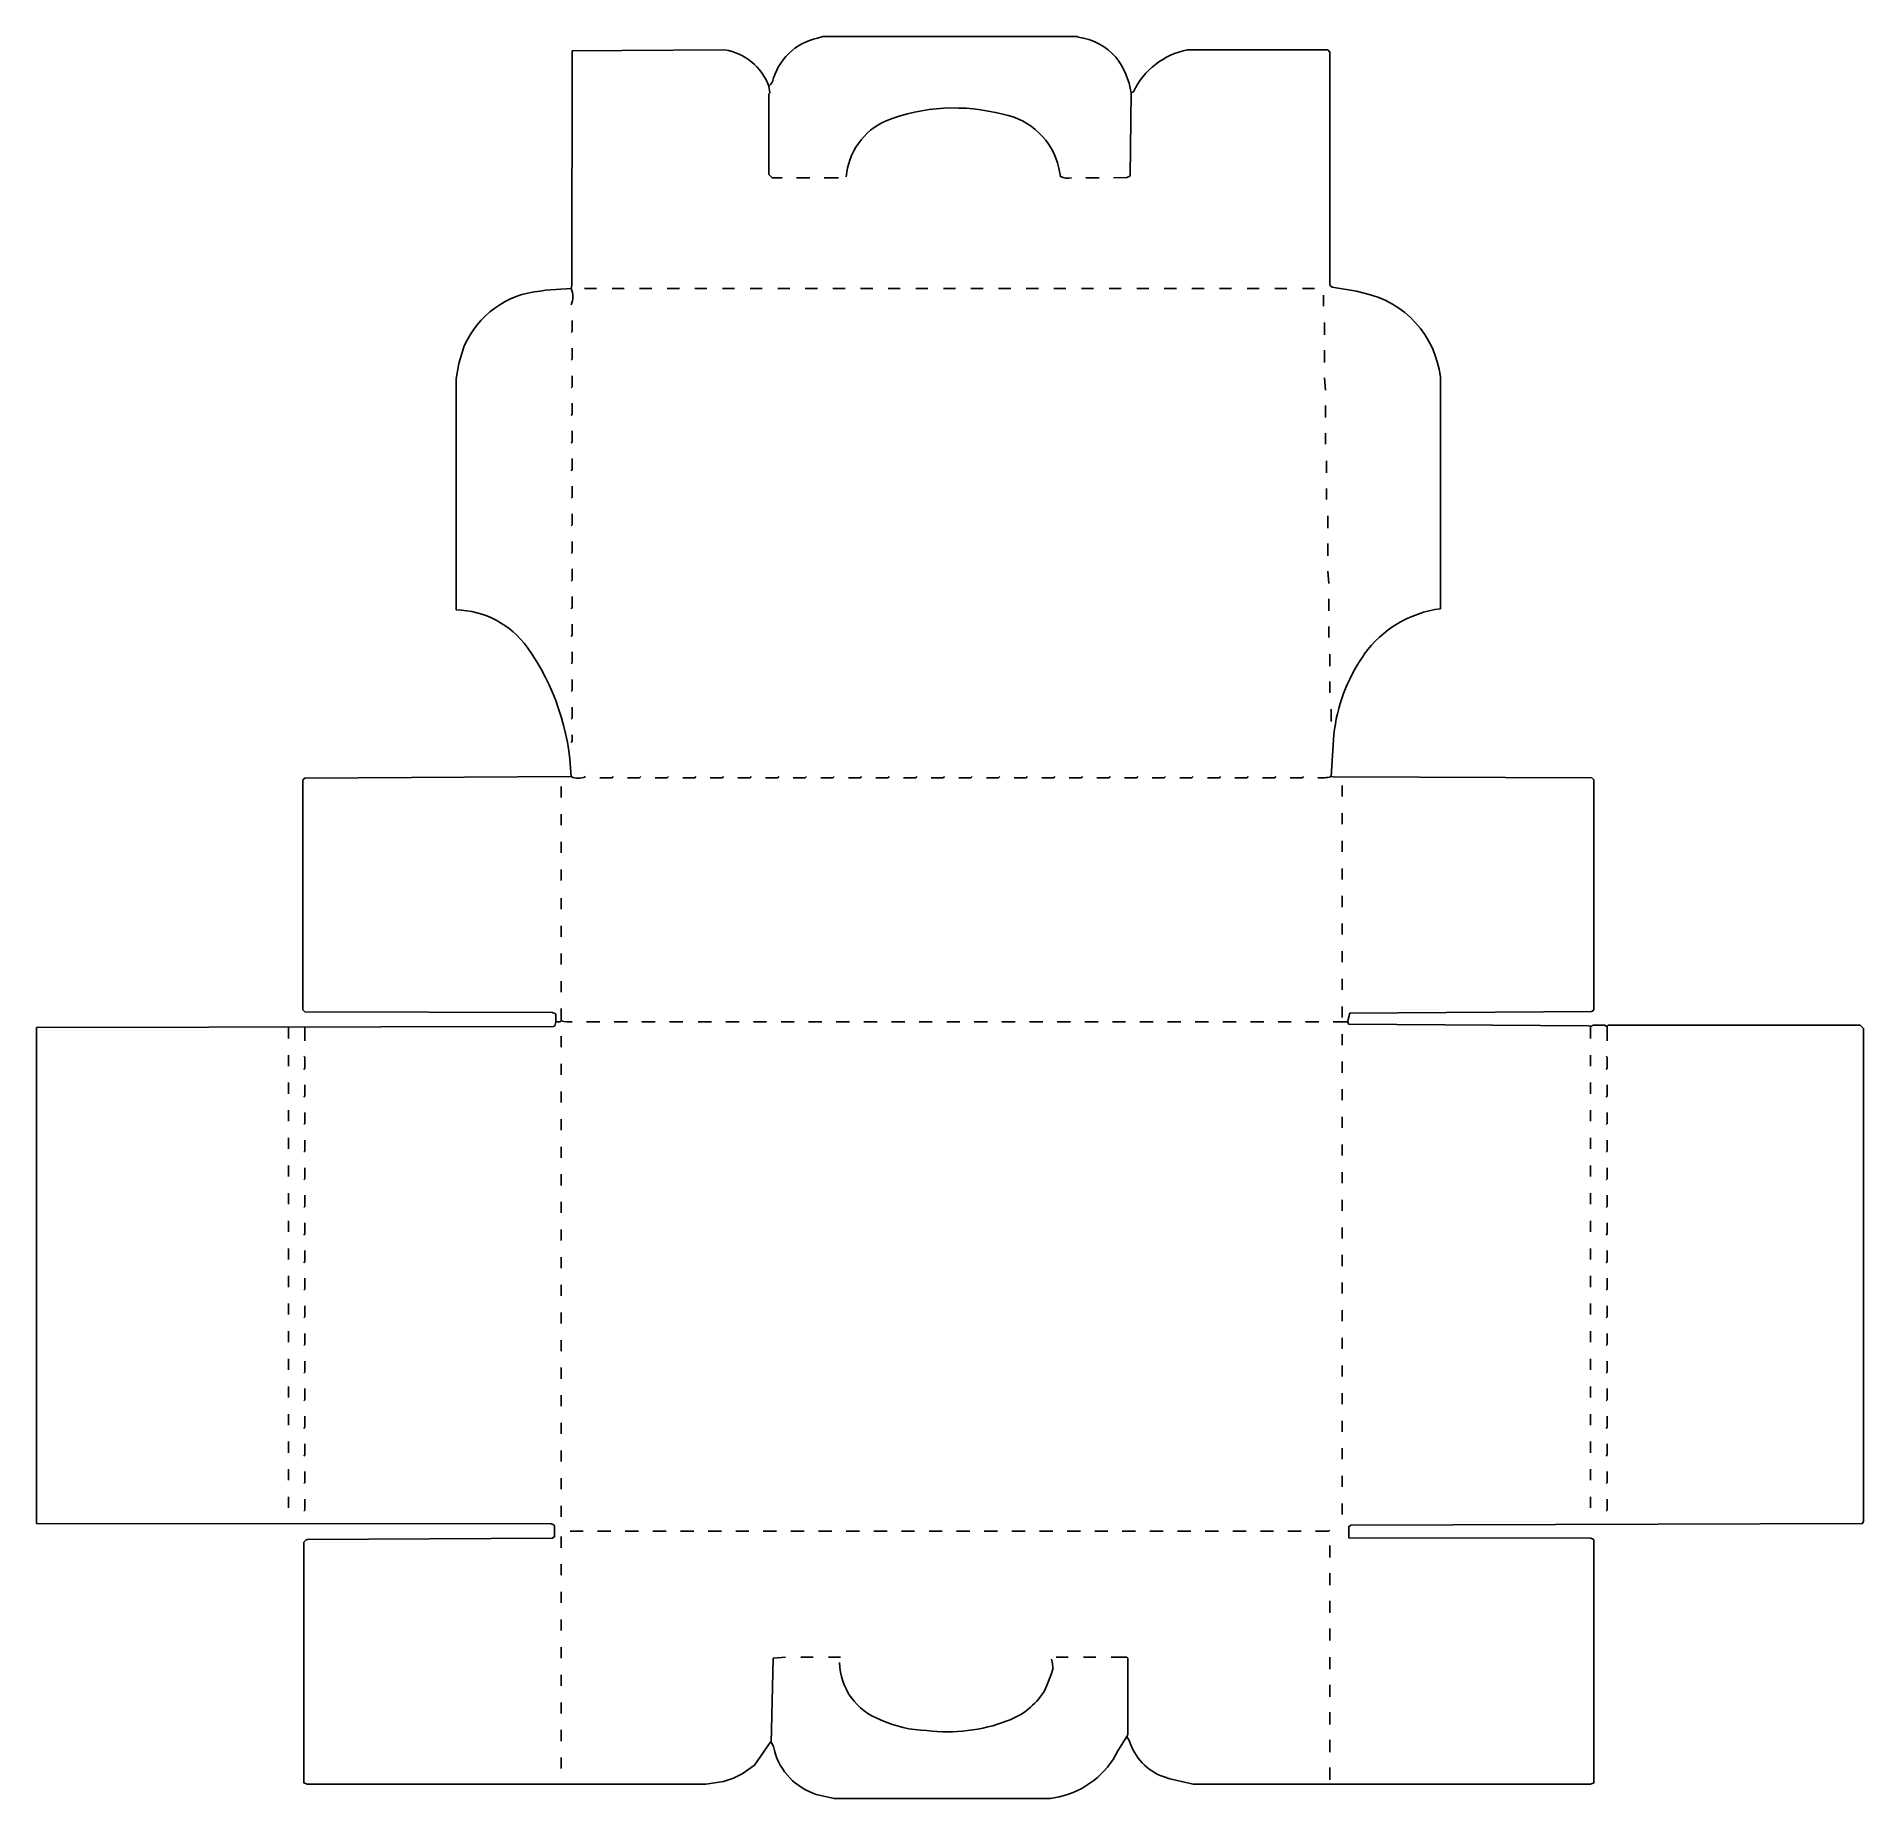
# Model space of a CAD drawing. Extents: x 85 to 1739, y 82 to 1677.
import ezdxf

# ---------------------------------------------------------------- set-up
doc = ezdxf.new("R2010")
doc.units = 0
doc.layers.get('0').update_dxf_attribs({"linetype": 'CONTINUOUS'})

msp = doc.modelspace()

# ---------------------------------------------------------------- linework, layer by layer
at = {"color": 250, "linetype": 'CONTINUOUS'}
for points in [[(1060, 1549), (1071.964706, 1549.458824, 0.163793), (1075, 1551), (1076, 1626, 0.124969), (1062.243902, 1658.195122, 0.184567), (1028.076923, 1676.384615), (1027, 1677), (797, 1677), (792.076923, 1675.615385, 0.28382), (751.2, 1635.9, -0.097026), (748, 1632)], [(569, 1434, 0.212214), (569, 1449), (569.502358, 1452.002336), (570, 1664), (614.989372, 1664.488899), (708, 1665, -0.270727), (748, 1632), (749, 1626), (748, 1625), (748, 1552), (751, 1549), (760, 1549)], [(1257, 1007), (1259.647059, 1045.088235, -0.128873), (1286, 1116), (1287, 1118, -0.204516), (1356, 1159), (1356, 1369, 0.318115), (1286.9, 1444.7), (1279.923077, 1446.615385), (1258, 1450), (1256, 1452), (1256, 1663), (1254, 1665), (1127, 1665, 0.237463), (1078, 1627), (1076, 1626)], [(1022, 1549, -0.171373), (1011.941176, 1550.235294), (1010.560976, 1557.95122, 0.301395), (959.911765, 1606.647059, 0.158053), (854.1, 1600.8, 0.272625), (818, 1550)], [(569, 1007, 0.146313), (529.243902, 1124.195122, 0.234479), (465, 1158), (465, 1367), (467.405405, 1380.932432), (470.3, 1390.9), (472.3, 1396.9, -0.274492), (541.067568, 1446.594595), (545.932432, 1447.405405), (569, 1449)], [(582, 1007, -0.21558), (569, 1007), (328.002083, 1005.502101), (326, 1004), (326, 796), (328, 794), (551.997788, 793.502232, -0.176472), (555, 792), (555, 785), (554.2, 781.4), (553.1, 780.7), (85, 780), (85, 331), (550.998932, 330.501073, -0.176842), (554, 329), (554, 319), (551.997768, 317.497748), (330.002232, 316.502252, 0.113654), (327, 314), (327, 96), (330, 95), (691, 95), (706.932432, 97.405405), (715.9, 100.3), (723.9, 104.2), (735, 112), (749.1, 132.8), (750, 133)], [(1072, 138), (1074.6, 133.8, 0.235197), (1104.9, 101.8), (1110.9, 99.7), (1132, 95), (1492, 95), (1495, 96), (1495, 316, 0.215936), (1491.997738, 317.502283), (1273, 318), (1273, 328), (1275.001075, 329.50108), (1737.99568, 330.999981), (1739, 333), (1739, 779), (1736, 782), (1508, 782), (1507, 781), (1506.1, 781.2), (1505, 782), (1494, 782), (1493, 781), (1489.997717, 781.502304), (1273.009216, 782.999915), (1272, 785), (1272.2, 785.9), (1274, 793), (1492.997727, 794.497707), (1495, 796), (1495, 1004), (1493, 1006), (1258.9, 1006.7), (1257, 1007, -0.08251), (1245, 1006)], [(555, 785), (559, 785), (560, 786, 0.075231), (570, 785)], [(763, 210), (752, 209), (750.507809, 144.007572), (750, 133), (752.2, 129.1, 0.262919), (787.9, 86.8), (790.9, 85.7), (807, 82), (1003, 82), (1010.946154, 83.430769, 0.224119), (1064, 125), (1072, 138), (1073, 140), (1073, 209), (1072, 210), (1058, 210)], [(812, 205, 0.308842), (849.1, 153.2, 0.1014), (890.955446, 143.554455, 0.122277), (963.9, 152.2, 0.16575), (997.2, 178.9), (998.8, 182.1), (1003.615385, 194.076923), (1005, 199, 0.064594), (1004, 208)]]:
    msp.add_lwpolyline(points, format="xyb", dxfattribs=at)
for points in [[(773, 1549), (785, 1549)], [(798, 1549), (811, 1549)], [(1035, 1549), (1047, 1549)], [(581, 1449), (592, 1449)], [(606, 1449), (617, 1449)], [(631, 1449), (642, 1449)], [(656, 1449), (667, 1449)], [(681, 1449), (692, 1449)], [(706, 1449), (717, 1449)], [(731, 1449), (742, 1449)], [(756, 1449), (767, 1449)], [(781, 1449), (792, 1449)], [(806, 1449), (817, 1449)], [(831, 1449), (842, 1449)], [(856, 1449), (867, 1449)], [(881, 1449), (892, 1449)], [(906, 1449), (917, 1449)], [(931, 1449), (942, 1449)], [(956, 1449), (967, 1449)], [(981, 1449), (992, 1449)], [(1006, 1449), (1017, 1449)], [(1031, 1449), (1042, 1449)], [(1056, 1449), (1067, 1449)], [(1081, 1449), (1092, 1449)], [(1106, 1449), (1117, 1449)], [(1131, 1449), (1142, 1449)], [(1156, 1449), (1167, 1449)], [(1181, 1449), (1192, 1449)], [(1206, 1449), (1217, 1449)], [(1231, 1449), (1242, 1449)], [(1250, 1433), (1250, 1443)], [(1251, 1382), (1251, 1393)], [(1252, 1332), (1252, 1343)], [(1252, 1308), (1252, 1318)], [(1253, 1282), (1253, 1293)], [(1253, 1258), (1253, 1268)], [(1254, 1207), (1254, 1218)], [(1255, 1157), (1255, 1168)], [(1255, 1133), (1255, 1143)], [(1256, 1083), (1256, 1093)], [(560, 988), (560, 998)], [(1267, 989), (1267, 999)], [(560, 963), (560, 973)], [(1267, 964), (1267, 974)], [(560, 938), (560, 948)], [(1267, 939), (1267, 949)], [(560, 913), (560, 923)], [(1267, 914), (1267, 924)], [(560, 887), (560, 897)], [(1267, 889), (1267, 899)], [(560, 862), (560, 872)], [(1267, 864), (1267, 874)], [(560, 837), (560, 847)], [(1267, 839), (1267, 849)], [(560, 812), (560, 822)], [(1267, 814), (1267, 824)], [(560, 786), (560, 797)], [(1267, 789), (1267, 799)], [(313, 770), (313, 780)], [(583, 785), (595, 785)], [(608, 785), (620, 785)], [(633, 785), (645, 785)], [(658, 785), (670, 785)], [(684, 785), (696, 785)], [(709, 785), (721, 785)], [(734, 785), (746, 785)], [(759, 785), (771, 785)], [(784, 785), (796, 785)], [(809, 785), (821, 785)], [(834, 785), (846, 785)], [(859, 785), (871, 785)], [(884, 785), (896, 785)], [(909, 785), (921, 785)], [(934, 785), (946, 785)], [(959, 785), (971, 785)], [(984, 785), (996, 785)], [(1009, 785), (1021, 785)], [(1034, 785), (1046, 785)], [(1059, 785), (1071, 785)], [(1084, 785), (1096, 785)], [(1109, 785), (1121, 785)], [(1134, 785), (1146, 785)], [(1159, 785), (1171, 785)], [(1184, 785), (1196, 785)], [(1209, 785), (1221, 785)], [(1234, 785), (1246, 785)], [(1259, 785), (1272, 785)], [(1492, 770), (1492, 781)], [(560, 762), (560, 772)], [(1267, 764), (1267, 774)], [(313, 745), (313, 755)], [(560, 737), (560, 747)], [(1267, 739), (1267, 749)], [(1492, 745), (1492, 755)], [(313, 720), (313, 730)], [(1492, 720), (1492, 730)], [(560, 712), (560, 722)], [(1267, 714), (1267, 724)], [(313, 695), (313, 705)], [(560, 687), (560, 697)], [(1267, 689), (1267, 699)], [(1492, 695), (1492, 705)], [(313, 670), (313, 680)], [(1492, 670), (1492, 680)], [(560, 662), (560, 672)], [(1267, 664), (1267, 674)], [(313, 645), (313, 655)], [(560, 637), (560, 647)], [(1267, 639), (1267, 649)], [(1492, 645), (1492, 655)], [(313, 620), (313, 630)], [(1492, 620), (1492, 630)], [(560, 612), (560, 622)], [(1267, 614), (1267, 624)], [(313, 595), (313, 605)], [(560, 587), (560, 597)], [(1267, 589), (1267, 599)], [(1492, 595), (1492, 605)], [(313, 570), (313, 580)], [(1492, 570), (1492, 580)], [(560, 562), (560, 572)], [(1267, 564), (1267, 574)], [(313, 545), (313, 555)], [(560, 537), (560, 547)], [(1267, 539), (1267, 549)], [(1492, 545), (1492, 555)], [(313, 520), (313, 530)], [(1492, 520), (1492, 530)], [(560, 512), (560, 522)], [(1267, 514), (1267, 524)], [(313, 495), (313, 505)], [(560, 487), (560, 497)], [(1267, 489), (1267, 499)], [(1492, 495), (1492, 505)], [(313, 470), (313, 480)], [(1492, 470), (1492, 480)], [(560, 462), (560, 472)], [(1267, 464), (1267, 474)], [(313, 445), (313, 455)], [(560, 437), (560, 447)], [(1267, 439), (1267, 449)], [(1492, 445), (1492, 455)], [(313, 420), (313, 430)], [(560, 412), (560, 422)], [(1267, 414), (1267, 424)], [(1492, 420), (1492, 430)], [(313, 395), (313, 405)], [(560, 387), (560, 397)], [(1267, 389), (1267, 399)], [(1492, 395), (1492, 405)], [(313, 370), (313, 380)], [(560, 362), (560, 372)], [(1267, 364), (1267, 374)], [(1492, 370), (1492, 380)], [(313, 345), (313, 355)], [(1267, 339), (1267, 349)], [(1492, 345), (1492, 355)], [(560, 337), (560, 347)], [(560, 309), (560, 319)], [(568, 324), (580, 324)], [(593, 324), (605, 324)], [(618, 324), (630, 324)], [(643, 324), (655, 324)], [(668, 324), (680, 324)], [(693, 324), (705, 324)], [(718, 324), (730, 324)], [(743, 324), (755, 324)], [(768, 324), (780, 324)], [(793, 324), (805, 324)], [(818, 324), (830, 324)], [(843, 324), (855, 324)], [(868, 324), (880, 324)], [(893, 324), (905, 324)], [(918, 324), (930, 324)], [(943, 324), (955, 324)], [(968, 324), (980, 324)], [(993, 324), (1005, 324)], [(1018, 324), (1030, 324)], [(1043, 324), (1055, 324)], [(1068, 324), (1080, 324)], [(1093, 324), (1105, 324)], [(1118, 324), (1130, 324)], [(1143, 324), (1155, 324)], [(1168, 324), (1180, 324)], [(1193, 324), (1205, 324)], [(1218, 324), (1230, 324)], [(1243, 324), (1255, 324), (1256, 325)], [(1256, 300), (1256, 311)], [(560, 284), (560, 294)], [(1256, 275), (1256, 286)], [(560, 259), (560, 269)], [(1256, 250), (1256, 261)], [(560, 234), (560, 244)], [(1256, 225), (1256, 236)], [(560, 209), (560, 219)], [(777, 210), (788, 210)], [(802, 210), (813, 210)], [(1008, 210), (1019, 210)], [(1033, 210), (1044, 210)], [(1256, 199), (1256, 210)], [(560, 184), (560, 194)], [(1256, 174), (1256, 185)], [(560, 159), (560, 169)], [(1256, 149), (1256, 160)], [(560, 134), (560, 144)], [(1256, 124), (1256, 135)], [(560, 109), (560, 119)], [(1256, 99), (1256, 110)]]:
    msp.add_lwpolyline(points, dxfattribs=at)
at = {"color": 252, "linetype": 'CONTINUOUS'}
for points in [[(569, 1409), (570, 1410), (570, 1420)], [(569, 1384), (570, 1385), (570, 1395)], [(569, 1359), (570, 1360), (570, 1370)], [(569, 1334), (570, 1335), (570, 1345)], [(569, 1309), (570, 1310), (570, 1320)], [(569, 1284), (570, 1285), (570, 1295)], [(569, 1259), (570, 1260), (570, 1270)], [(569, 1234), (570, 1235), (570, 1245)], [(569, 1209), (570, 1210), (570, 1220)], [(569, 1184), (570, 1185), (570, 1195)], [(569, 1159), (570, 1160), (570, 1170)], [(569, 1134), (570, 1135), (570, 1145)], [(569, 1109), (570, 1110), (570, 1120)], [(569, 1084), (570, 1085), (570, 1095)], [(569, 1059), (570, 1060), (570, 1070)], [(569, 1038), (570, 1039), (570, 1045)], [(595, 1006), (606, 1006), (607, 1007)], [(620, 1006), (631, 1006), (632, 1007)], [(645, 1006), (656, 1006), (657, 1007)], [(670, 1006), (681, 1006), (682, 1007)], [(695, 1006), (706, 1006), (707, 1007)], [(720, 1006), (731, 1006), (732, 1007)], [(745, 1006), (756, 1006), (757, 1007)], [(770, 1006), (781, 1006), (782, 1007)], [(795, 1006), (806, 1006), (807, 1007)], [(820, 1006), (831, 1006), (832, 1007)], [(845, 1006), (856, 1006), (857, 1007)], [(870, 1006), (881, 1006), (882, 1007)], [(895, 1006), (906, 1006), (907, 1007)], [(920, 1006), (931, 1006), (932, 1007)], [(945, 1006), (956, 1006), (957, 1007)], [(970, 1006), (981, 1006), (982, 1007)], [(995, 1006), (1006, 1006), (1007, 1007)], [(1020, 1006), (1031, 1006), (1032, 1007)], [(1045, 1006), (1056, 1006), (1057, 1007)], [(1070, 1006), (1081, 1006), (1082, 1007)], [(1095, 1006), (1106, 1006), (1107, 1007)], [(1120, 1006), (1131, 1006), (1132, 1007)], [(1145, 1006), (1156, 1006), (1157, 1007)], [(1170, 1006), (1181, 1006), (1182, 1007)], [(1195, 1006), (1206, 1006), (1207, 1007)], [(1220, 1006), (1231, 1006), (1232, 1007)], [(327, 717), (328, 718), (328, 728)], [(1506, 717), (1507, 718), (1507, 728)], [(327, 692), (328, 693), (328, 703)], [(1506, 692), (1507, 693), (1507, 703)], [(327, 667), (328, 668), (328, 678)], [(1506, 667), (1507, 668), (1507, 678)], [(327, 642), (328, 643), (328, 653)], [(1506, 642), (1507, 643), (1507, 653)], [(327, 617), (328, 618), (328, 628)], [(1506, 617), (1507, 618), (1507, 628)], [(327, 592), (328, 593), (328, 603)], [(1506, 592), (1507, 593), (1507, 603)], [(327, 567), (328, 568), (328, 578)], [(1506, 567), (1507, 568), (1507, 578)], [(327, 542), (328, 543), (328, 553)], [(1506, 542), (1507, 543), (1507, 553)], [(327, 517), (328, 518), (328, 528)], [(1506, 517), (1507, 518), (1507, 528)], [(327, 492), (328, 493), (328, 503)], [(1506, 492), (1507, 493), (1507, 503)], [(327, 467), (328, 468), (328, 478)], [(1506, 467), (1507, 468), (1507, 478)], [(327, 442), (328, 443), (328, 453)], [(1506, 442), (1507, 443), (1507, 453)], [(327, 417), (328, 418), (328, 428)], [(1506, 417), (1507, 418), (1507, 428)], [(327, 392), (328, 393), (328, 403)], [(1506, 392), (1507, 393), (1507, 403)], [(327, 367), (328, 368), (328, 378)], [(1506, 367), (1507, 368), (1507, 378)], [(327, 342), (328, 343), (328, 353)], [(1506, 342), (1507, 343), (1507, 353)]]:
    msp.add_lwpolyline(points, dxfattribs=at)
at = {"color": 251, "linetype": 'CONTINUOUS'}
for points in [[(1251, 1407), (1251, 1418)], [(1254, 1232), (1254, 1243)], [(1257, 1057), (1257, 1068)], [(328, 768), (328, 780)], [(1507, 768), (1507, 781)], [(327, 742), (328, 743), (328, 753), (327, 754)], [(1506, 742), (1507, 743), (1507, 753), (1506, 754)]]:
    msp.add_lwpolyline(points, dxfattribs=at)
at = {"color": 37, "linetype": 'CONTINUOUS'}
for points in [[(1252, 1357), (1251, 1368)], [(1255, 1182), (1254, 1193)]]:
    msp.add_lwpolyline(points, dxfattribs=at)
at = {"color": 247, "linetype": 'CONTINUOUS'}
msp.add_lwpolyline([(1256, 1107), (1256, 1118)], dxfattribs=at)

doc.saveas('drawing.dxf')
